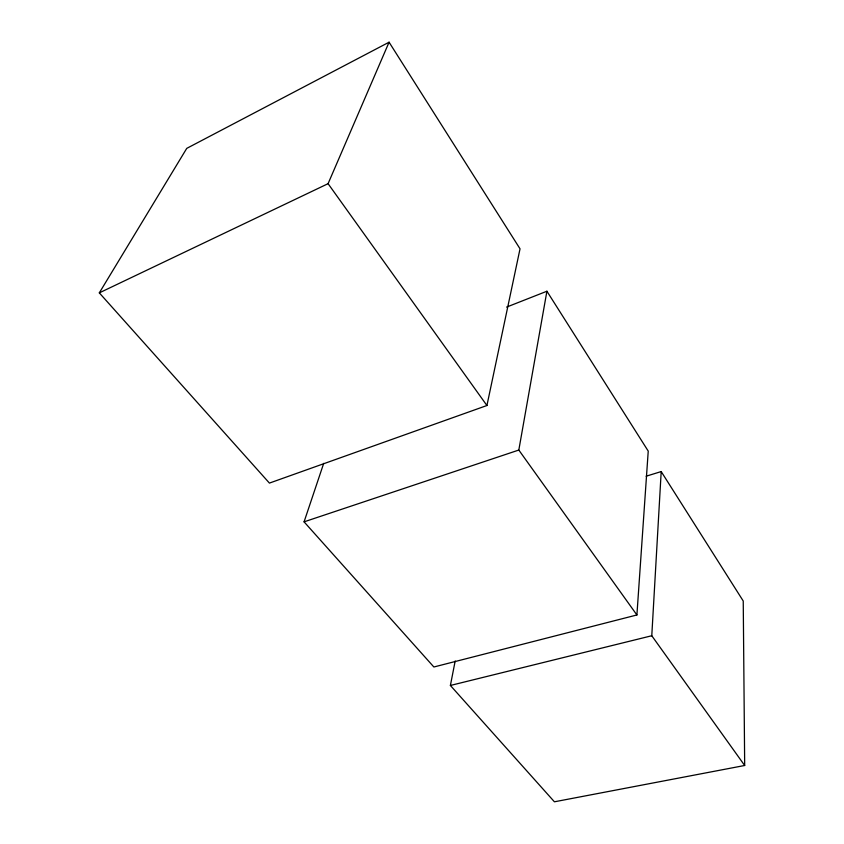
<?xml version="1.0" encoding="UTF-8"?>
<svg xmlns="http://www.w3.org/2000/svg" width="844" height="844" viewBox="0 0 844 844"><rect width="100%" height="100%" fill="white"/><g stroke="black" fill="none" stroke-linecap="round" stroke-linejoin="round"><path stroke-width="1.27" d="M455.18 660.989L450.39 685.465L554.413 801.8L744.682 765.487L651.779 635.743L661.2 471.574L646.114 476.216M323.706 463.335L304.072 521.845L433.869 666.992L636.904 614.97L648.234 451.107L546.912 291.233L506.579 307.1M636.904 614.97L518.817 450.052L546.912 291.233M486.925 405.51L520.031 248.822L389.073 42.2L186.746 148.375L99.318 292.868L269.426 483.095L486.925 405.51L328.084 183.675L389.073 42.2M99.318 292.868L328.084 183.675M304.072 521.845L518.817 450.052M450.39 685.465L651.779 635.743M661.2 471.574L743.237 601.012L744.682 765.487"/></g></svg>
